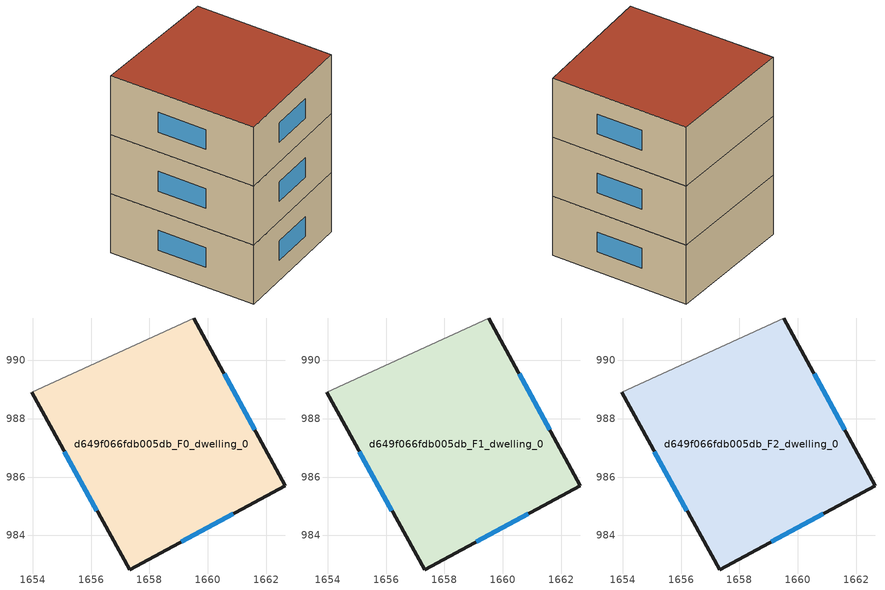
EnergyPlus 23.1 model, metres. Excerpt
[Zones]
d649f066fdb005db_F0_dwelling_0
 floor ground (EU_floor_Construction): 1659.52,991.45 1662.64,985.71 1657.32,982.82 1653.96,988.9 z0
 wall outside (EU_wall_Construction): 1653.96,988.9 1657.32,982.82 1662.64,985.71 1659.52,991.45 z0:3
 wall adiabatic (EU_wall_Construction): 1659.52,991.45 1653.96,988.9 z0:3
 window (EU_Window_Construction): 1661.6,987.62 1660.56,989.53 / 1659.1,983.78 1660.87,984.74 / 1655.08,986.87 1656.2,984.84 z1:2
d649f066fdb005db_F1_dwelling_0
 floor to d649f066fdb005db_F0_dwelling_0 (EU_floor_Construction): 1659.52,991.45 1662.64,985.71 1657.32,982.82 1653.96,988.9 z3
 wall outside (EU_wall_Construction): 1653.96,988.9 1657.32,982.82 1662.64,985.71 1659.52,991.45 z3:6
 wall adiabatic (EU_wall_Construction): 1659.52,991.45 1653.96,988.9 z3:6
 window (EU_Window_Construction): 1661.6,987.62 1660.56,989.53 / 1659.1,983.78 1660.87,984.74 / 1655.08,986.87 1656.2,984.84 z4:5
d649f066fdb005db_F2_dwelling_0
 floor to d649f066fdb005db_F1_dwelling_0 (EU_floor_Construction): 1659.52,991.45 1662.64,985.71 1657.32,982.82 1653.96,988.9 z6
 wall outside (EU_wall_Construction): 1653.96,988.9 1657.32,982.82 1662.64,985.71 1659.52,991.45 z6:9
 wall adiabatic (EU_wall_Construction): 1659.52,991.45 1653.96,988.9 z6:9
 window (EU_Window_Construction): 1661.6,987.62 1660.56,989.53 / 1659.1,983.78 1660.87,984.74 / 1655.08,986.87 1656.2,984.84 z7:8
 roof outside (EU_roof_Construction): 1662.64,985.71 1659.52,991.45 1653.96,988.9 1657.32,982.82 z9
[Building]
EU S2 Campaign: North Axis=0; Terrain=City; Solar Distribution=FullExterior
[Site:Location]
Bologna: Latitude=44.5; Longitude=11.25; Time Zone=1; Elevation=37
[SizingPeriod:WeatherFileDays]
AnnualSizingPeriod: Begin Month=1; Begin Day of Month=1; End Month=12; End Day of Month=31; Day of Week for Start Day=Monday; Use Weather File Daylight Saving Period=No; Use Weather File Rain and Snow Indicators=No
[MATERIAL]
EU_InternalMass_Material: Roughness=MediumRough; Thickness=0.1; Conductivity=1; Density=1800; Specific Heat=900; Thermal Absorptance=0.9; Solar Absorptance=0.7; Visible Absorptance=0.7
[MATERIAL:NOMASS] Roughness=MediumRough; Thermal Absorptance=0.9; Solar Absorptance=0.7; Visible Absorptance=0.7
Name | Thermal Resistance
EU_wall_NoMass | 0.937881
EU_roof_NoMass | 0.548572
EU_floor_NoMass | 0.71348
[WINDOWMATERIAL:SIMPLEGLAZINGSYSTEM]
EU_Window_SimpleGlazing: UFactor=4.25633; Solar Heat Gain Coefficient=0.85; Visible Transmittance=0.85
[CONSTRUCTION]
EU_wall_Construction: EU_wall_NoMass
EU_roof_Construction: EU_roof_NoMass
EU_floor_Construction: EU_floor_NoMass
EU_Window_Construction: EU_Window_SimpleGlazing
EU_InternalMass_Construction: EU_InternalMass_Material
[ZONE] Type=1; Multiplier=1; Ceiling Height=autocalculate; Floor Area=autocalculate; Part of Total Floor Area=Yes
Name | Volume
d649f066fdb005db_F0_dwelling_0 | 122.931
d649f066fdb005db_F1_dwelling_0; d649f066fdb005db_F2_dwelling_0 | 122.932
[INTERNALMASS] Construction=EU_InternalMass_Construction; Surface Area=40.9773
Name | Zone or ZoneList
d649f066fdb005db_F0_dwelling_0_EU_InternalMass | d649f066fdb005db_F0_dwelling_0
d649f066fdb005db_F1_dwelling_0_EU_InternalMass | d649f066fdb005db_F1_dwelling_0
d649f066fdb005db_F2_dwelling_0_EU_InternalMass | d649f066fdb005db_F2_dwelling_0
[OTHEREQUIPMENT] Fuel Type=Electricity; Design Level Calculation Method=Watts/Area; Power per Zone Floor Area=1; Fraction Latent=0; Fraction Radiant=0; Fraction Lost=0; Carbon Dioxide Generation Rate=0; EndUse Subcategory=EU_Step8_InternalGains
Name | Zone or ZoneList or Space or SpaceList | Schedule
EU_Step8_InternalGain_d649f066fdb005db_F0_dwelling_0_f000 | d649f066fdb005db_F0_dwelling_0 | EU_Step8_GainSchedule_d649f066fdb005db_F0_dwelling_0_f000
EU_Step8_InternalGain_d649f066fdb005db_F1_dwelling_0_f000 | d649f066fdb005db_F1_dwelling_0 | EU_Step8_GainSchedule_d649f066fdb005db_F1_dwelling_0_f000
EU_Step8_InternalGain_d649f066fdb005db_F2_dwelling_0_f000 | d649f066fdb005db_F2_dwelling_0 | EU_Step8_GainSchedule_d649f066fdb005db_F2_dwelling_0_f000
[ZONEVENTILATION:DESIGNFLOWRATE] Schedule=EU_AlwaysOn; Design Flow Rate Calculation Method=AirChanges/Hour; Air Changes per Hour=0.687892; Ventilation Type=Natural; Fan Pressure Rise=0; Fan Total Efficiency=1; Constant Term Coefficient=1; Temperature Term Coefficient=0; Velocity Term Coefficient=0; Velocity Squared Term Coefficient=0; Minimum Indoor Temperature=-100; Maximum Indoor Temperature=100; Delta Temperature=-100; Minimum Outdoor Temperature=-100; Maximum Outdoor Temperature=100; Maximum Wind Speed=40
Name | Zone or ZoneList or Space or SpaceList
EU_ConstantAir_d649f066fdb005db_F0_dwelling_0 | d649f066fdb005db_F0_dwelling_0
EU_ConstantAir_d649f066fdb005db_F1_dwelling_0 | d649f066fdb005db_F1_dwelling_0
EU_ConstantAir_d649f066fdb005db_F2_dwelling_0 | d649f066fdb005db_F2_dwelling_0
[HVACTEMPLATE:THERMOSTAT] Constant Heating Setpoint=20; Constant Cooling Setpoint=50
EU_HeatOnly_d649f066fdb005db_F0_dwelling_0; EU_HeatOnly_d649f066fdb005db_F1_dwelling_0; EU_HeatOnly_d649f066fdb005db_F2_dwelling_0
[HVACTEMPLATE:ZONE:IDEALLOADSAIRSYSTEM] System Availability Schedule=EU_AlwaysOn; Maximum Heating Supply Air Temperature=50; Minimum Cooling Supply Air Temperature=13; Maximum Heating Supply Air Humidity Ratio=0.0156; Minimum Cooling Supply Air Humidity Ratio=0.0077; Heating Limit=NoLimit; Cooling Limit=NoLimit; Heating Availability Schedule=EU_AlwaysOn; Cooling Availability Schedule=EU_CoolingOff; Dehumidification Control Type=ConstantSensibleHeatRatio; Cooling Sensible Heat Ratio=0.7; Dehumidification Setpoint=60; Humidification Control Type=None; Humidification Setpoint=30; Outdoor Air Method=None; Outdoor Air Flow Rate per Person=0.00944; Outdoor Air Flow Rate per Zone Floor Area=0; Outdoor Air Flow Rate per Zone=0; Demand Controlled Ventilation Type=None; Outdoor Air Economizer Type=NoEconomizer; Heat Recovery Type=None; Sensible Heat Recovery Effectiveness=0.7; Latent Heat Recovery Effectiveness=0.65
Name | Template Thermostat
d649f066fdb005db_F0_dwelling_0 | EU_HeatOnly_d649f066fdb005db_F0_dwelling_0
d649f066fdb005db_F1_dwelling_0 | EU_HeatOnly_d649f066fdb005db_F1_dwelling_0
d649f066fdb005db_F2_dwelling_0 | EU_HeatOnly_d649f066fdb005db_F2_dwelling_0
[SIZING:ZONE] Zone Cooling Design Supply Air Temperature Input Method=SupplyAirTemperature; Zone Cooling Design Supply Air Temperature=13; Zone Heating Design Supply Air Temperature Input Method=SupplyAirTemperature; Zone Heating Design Supply Air Temperature=50; Zone Cooling Design Supply Air Humidity Ratio=0.008; Zone Heating Design Supply Air Humidity Ratio=0.008; Cooling Design Air Flow Method=DesignDay; Cooling Design Air Flow Rate=0; Cooling Minimum Air Flow per Zone Floor Area=0.000762; Cooling Minimum Air Flow=0; Cooling Minimum Air Flow Fraction=0.2; Heating Design Air Flow Method=DesignDay; Heating Design Air Flow Rate=0; Heating Maximum Air Flow per Zone Floor Area=0.002032; Heating Maximum Air Flow=0.141576; Heating Maximum Air Flow Fraction=0.3; Account for Dedicated Outdoor Air System=No; Dedicated Outdoor Air System Control Strategy=NeutralSupplyAir; Dedicated Outdoor Air Low Setpoint Temperature for Design=autosize; Dedicated Outdoor Air High Setpoint Temperature for Design=autosize; Zone Load Sizing Method=Sensible Load Only No Latent Load; Zone Latent Cooling Design Supply Air Humidity Ratio Input Method=HumidityRatioDifference; Zone Cooling Design Supply Air Humidity Ratio Difference=0.005; Zone Latent Heating Design Supply Air Humidity Ratio Input Method=HumidityRatioDifference; Zone Humidification Design Supply Air Humidity Ratio Difference=0.005
d649f066fdb005db_F0_dwelling_0; d649f066fdb005db_F1_dwelling_0; d649f066fdb005db_F2_dwelling_0
[SCHEDULE:CONSTANT]
Name | Hourly Value
EU_AlwaysOn | 1
EU_CoolingOff | 0
[SCHEDULE:FILE] Column Number=1; Rows to Skip at Top=0; Number of Hours of Data=8760; Column Separator=Comma; Interpolate to Timestep=No; Minutes per Item=60; Adjust Schedule for Daylight Savings=Yes
Name | File
EU_Step8_GainSchedule_d649f066fdb005db_F0_dwelling_0_f000 | ../../schedules/d649f066fdb005db/d649f066fdb005db_F0_dwelling_0_f000_gain.csv
EU_Step8_GainSchedule_d649f066fdb005db_F1_dwelling_0_f000 | ../../schedules/d649f066fdb005db/d649f066fdb005db_F1_dwelling_0_f000_gain.csv
EU_Step8_GainSchedule_d649f066fdb005db_F2_dwelling_0_f000 | ../../schedules/d649f066fdb005db/d649f066fdb005db_F2_dwelling_0_f000_gain.csv
